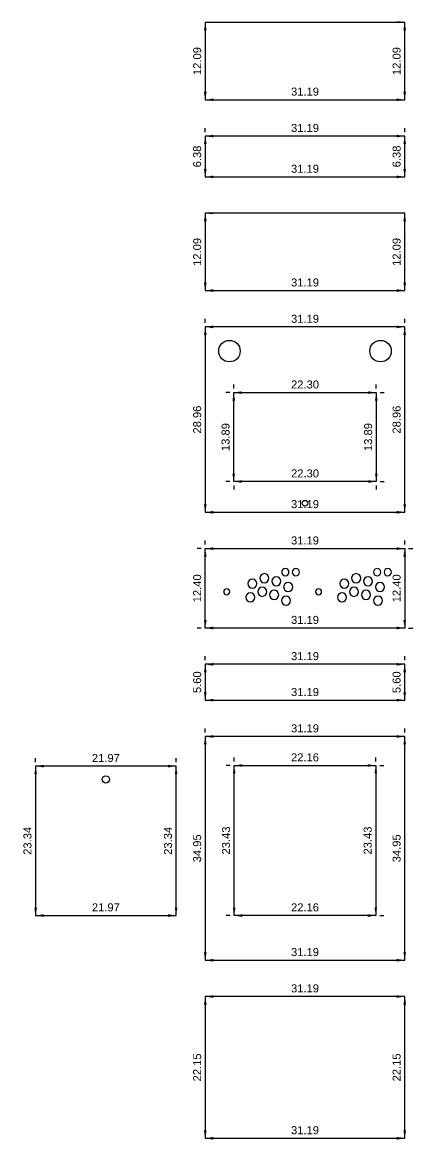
# Model space of a CAD drawing. Header units: inches. Extents: x -39 to 1364, y -34 to 172.
# Drawn here: x 1161.5 to 1222.5, y -2.2 to 172.3 of the extents above; entities that cross this region are included whole.
import ezdxf

# ---------------------------------------------------------------- set-up
doc = ezdxf.new("R2010")
doc.units = ezdxf.units.IN
doc.header["$MEASUREMENT"] = 0
doc.layers.get('0').update_dxf_attribs({"true_color": 0x000000})
doc.styles.add('Default', font='arial.ttf')
doc.dimstyles.new('Default', dxfattribs={"dimscale": 10, "dimtxt": 0.125, "dimasz": 0.125, "dimexe": 0.125, "dimexo": 0.0625, "dimgap": 0.0625, "dimtad": 1, "dimtoh": 1, "dimzin": 1, "dimdsep": 46, "dimtxsty": 'Default', "dimcen": 0.25, "dimadec": 0, "dimazin": 1, "dimtfac": 1, "dimtdec": 4, "dimtix": 1, "dimtofl": 0, "dimtmove": 1, "dimatfit": 3, "dimfxl": 1, "dimtolj": 1, "dimtzin": 1, "dimarcsym": 0})

# ---------------------------------------------------------------- blocks, each defined once
blk = doc.blocks.new('*D28')
at = {"color": 0, "lineweight": -2}
for p, q in [((1164.17, 56.14), (1164.8, 56.14)), ((1163.55, 54.89), (1163.55, 34.05)), ((1164.17, 32.8), (1164.8, 32.8))]:
    blk.add_line(p, q, dxfattribs=at)
at = {"color": 0}
for points in [[(1163.76, 54.89), (1163.34, 54.89), (1163.55, 56.14)], [(1163.34, 34.05), (1163.76, 34.05), (1163.55, 32.8)]]:
    blk.add_solid(points, dxfattribs=at)
at = {"layer": 'Defpoints', "color": 0}
for p in [(1163.55, 56.14), (1163.55, 32.8), (1163.55, 32.8)]:
    blk.add_point(p, dxfattribs=at)
at = {"color": 0, "insert": (1162.28, 44.47), "char_height": 1.25, "attachment_point": 5, "rotation": 90, "style": 'Default'}
blk.add_mtext('\\A1;23.34', dxfattribs=at)
blk = doc.blocks.new('*D29')
at = {"color": 0, "lineweight": -2}
for p, q in [((1163.55, 56.77), (1163.55, 57.39)), ((1184.27, 56.14), (1164.8, 56.14)), ((1185.52, 56.77), (1185.52, 57.39))]:
    blk.add_line(p, q, dxfattribs=at)
at = {"color": 0}
for points in [[(1164.8, 56.35), (1164.8, 55.93), (1163.55, 56.14)], [(1184.27, 55.93), (1184.27, 56.35), (1185.52, 56.14)]]:
    blk.add_solid(points, dxfattribs=at)
at = {"layer": 'Defpoints', "color": 0}
for p in [(1163.55, 56.14), (1163.55, 56.14), (1185.52, 56.14)]:
    blk.add_point(p, dxfattribs=at)
at = {"color": 0, "insert": (1174.53, 57.4), "char_height": 1.25, "attachment_point": 5, "style": 'Default'}
blk.add_mtext('\\A1;21.97', dxfattribs=at)
blk = doc.blocks.new('*D30')
at = {"color": 0, "lineweight": -2}
for p, q in [((1184.89, 56.14), (1184.27, 56.14)), ((1185.52, 34.05), (1185.52, 54.89)), ((1184.89, 32.8), (1184.27, 32.8))]:
    blk.add_line(p, q, dxfattribs=at)
at = {"color": 0}
for points in [[(1185.72, 54.89), (1185.31, 54.89), (1185.52, 56.14)], [(1185.31, 34.05), (1185.72, 34.05), (1185.52, 32.8)]]:
    blk.add_solid(points, dxfattribs=at)
at = {"layer": 'Defpoints', "color": 0}
for p in [(1185.52, 56.14), (1185.52, 56.14), (1185.52, 32.8)]:
    blk.add_point(p, dxfattribs=at)
at = {"color": 0, "insert": (1184.25, 44.47), "char_height": 1.25, "attachment_point": 5, "rotation": 90, "style": 'Default'}
blk.add_mtext('\\A1;23.34', dxfattribs=at)
blk = doc.blocks.new('*D31')
at = {"color": 0, "lineweight": -2}
for p, q in [((1163.55, 33.43), (1163.55, 34.05)), ((1185.52, 33.43), (1185.52, 34.05)), ((1164.8, 32.8), (1184.27, 32.8))]:
    blk.add_line(p, q, dxfattribs=at)
at = {"color": 0}
for points in [[(1164.8, 33.01), (1164.8, 32.59), (1163.55, 32.8)], [(1184.27, 32.59), (1184.27, 33.01), (1185.52, 32.8)]]:
    blk.add_solid(points, dxfattribs=at)
at = {"layer": 'Defpoints', "color": 0}
for p in [(1163.55, 32.8), (1185.52, 32.8), (1185.52, 32.8)]:
    blk.add_point(p, dxfattribs=at)
at = {"color": 0, "insert": (1174.53, 34.07), "char_height": 1.25, "attachment_point": 5, "style": 'Default'}
blk.add_mtext('\\A1;21.97', dxfattribs=at)
blk = doc.blocks.new('*D32')
at = {"color": 0, "lineweight": -2}
for p, q in [((1190.08, 171.06), (1190.08, 161.46)), ((1190.71, 172.31), (1191.33, 172.31)), ((1190.71, 160.21), (1191.33, 160.21))]:
    blk.add_line(p, q, dxfattribs=at)
at = {"color": 0}
for points in [[(1190.29, 171.06), (1189.87, 171.06), (1190.08, 172.31)], [(1189.87, 161.46), (1190.29, 161.46), (1190.08, 160.21)]]:
    blk.add_solid(points, dxfattribs=at)
at = {"layer": 'Defpoints', "color": 0}
for p in [(1190.08, 172.31), (1190.08, 160.21), (1190.08, 160.21)]:
    blk.add_point(p, dxfattribs=at)
at = {"color": 0, "insert": (1188.82, 166.26), "char_height": 1.25, "attachment_point": 5, "rotation": 90, "style": 'Default'}
blk.add_mtext('\\A1;12.09', dxfattribs=at)
blk = doc.blocks.new('*D34')
at = {"color": 0, "lineweight": -2}
for p, q in [((1220.64, 172.31), (1220.02, 172.31)), ((1221.27, 161.46), (1221.27, 171.06)), ((1220.64, 160.21), (1220.02, 160.21))]:
    blk.add_line(p, q, dxfattribs=at)
at = {"color": 0}
for points in [[(1221.48, 171.06), (1221.06, 171.06), (1221.27, 172.31)], [(1221.06, 161.46), (1221.48, 161.46), (1221.27, 160.21)]]:
    blk.add_solid(points, dxfattribs=at)
at = {"layer": 'Defpoints', "color": 0}
for p in [(1221.27, 172.31), (1221.27, 172.31), (1221.27, 160.21)]:
    blk.add_point(p, dxfattribs=at)
at = {"color": 0, "insert": (1220.01, 166.26), "char_height": 1.25, "attachment_point": 5, "rotation": 90, "style": 'Default'}
blk.add_mtext('\\A1;12.09', dxfattribs=at)
blk = doc.blocks.new('*D35')
at = {"color": 0, "lineweight": -2}
for p, q in [((1190.08, 160.84), (1190.08, 161.46)), ((1221.27, 160.84), (1221.27, 161.46)), ((1191.33, 160.21), (1220.02, 160.21))]:
    blk.add_line(p, q, dxfattribs=at)
at = {"color": 0}
for points in [[(1191.33, 160.42), (1191.33, 160.01), (1190.08, 160.21)], [(1220.02, 160.01), (1220.02, 160.42), (1221.27, 160.21)]]:
    blk.add_solid(points, dxfattribs=at)
at = {"layer": 'Defpoints', "color": 0}
for p in [(1190.08, 160.21), (1221.27, 160.21), (1221.27, 160.21)]:
    blk.add_point(p, dxfattribs=at)
at = {"color": 0, "insert": (1205.68, 161.48), "char_height": 1.25, "attachment_point": 5, "style": 'Default'}
blk.add_mtext('\\A1;31.19', dxfattribs=at)
blk = doc.blocks.new('*D37')
at = {"color": 0, "lineweight": -2}
for p, q in [((1220.64, 142.5), (1220.02, 142.5)), ((1221.27, 131.66), (1221.27, 141.25)), ((1220.64, 130.41), (1220.02, 130.41))]:
    blk.add_line(p, q, dxfattribs=at)
at = {"color": 0}
for points in [[(1221.48, 141.25), (1221.06, 141.25), (1221.27, 142.5)], [(1221.06, 131.66), (1221.48, 131.66), (1221.27, 130.41)]]:
    blk.add_solid(points, dxfattribs=at)
at = {"layer": 'Defpoints', "color": 0}
for p in [(1221.27, 142.5), (1221.27, 142.5), (1221.27, 130.41)]:
    blk.add_point(p, dxfattribs=at)
at = {"color": 0, "insert": (1220.01, 136.45), "char_height": 1.25, "attachment_point": 5, "rotation": 90, "style": 'Default'}
blk.add_mtext('\\A1;12.09', dxfattribs=at)
blk = doc.blocks.new('*D38')
at = {"color": 0, "lineweight": -2}
for p, q in [((1190.08, 131.03), (1190.08, 131.66)), ((1221.27, 131.03), (1221.27, 131.66)), ((1191.33, 130.41), (1220.02, 130.41))]:
    blk.add_line(p, q, dxfattribs=at)
at = {"color": 0}
for points in [[(1191.33, 130.62), (1191.33, 130.2), (1190.08, 130.41)], [(1220.02, 130.2), (1220.02, 130.62), (1221.27, 130.41)]]:
    blk.add_solid(points, dxfattribs=at)
at = {"layer": 'Defpoints', "color": 0}
for p in [(1190.08, 130.41), (1221.27, 130.41), (1221.27, 130.41)]:
    blk.add_point(p, dxfattribs=at)
at = {"color": 0, "insert": (1205.68, 131.67), "char_height": 1.25, "attachment_point": 5, "style": 'Default'}
blk.add_mtext('\\A1;31.19', dxfattribs=at)
blk = doc.blocks.new('*D39')
at = {"color": 0, "lineweight": -2}
for p, q in [((1190.71, 142.5), (1191.33, 142.5)), ((1190.08, 141.25), (1190.08, 131.66)), ((1190.71, 130.41), (1191.33, 130.41))]:
    blk.add_line(p, q, dxfattribs=at)
at = {"color": 0}
for points in [[(1190.29, 141.25), (1189.87, 141.25), (1190.08, 142.5)], [(1189.87, 131.66), (1190.29, 131.66), (1190.08, 130.41)]]:
    blk.add_solid(points, dxfattribs=at)
at = {"layer": 'Defpoints', "color": 0}
for p in [(1190.08, 142.5), (1190.08, 130.41), (1190.08, 130.41)]:
    blk.add_point(p, dxfattribs=at)
at = {"color": 0, "insert": (1188.82, 136.45), "char_height": 1.25, "attachment_point": 5, "rotation": 90, "style": 'Default'}
blk.add_mtext('\\A1;12.09', dxfattribs=at)
blk = doc.blocks.new('*D40')
at = {"color": 0, "lineweight": -2}
for p, q in [((1194.53, 115.1), (1194.53, 115.73)), ((1216.83, 115.1), (1216.83, 115.73)), ((1195.78, 114.48), (1215.58, 114.48))]:
    blk.add_line(p, q, dxfattribs=at)
at = {"color": 0}
for points in [[(1195.78, 114.68), (1195.78, 114.27), (1194.53, 114.48)], [(1215.58, 114.27), (1215.58, 114.68), (1216.83, 114.48)]]:
    blk.add_solid(points, dxfattribs=at)
at = {"layer": 'Defpoints', "color": 0}
for p in [(1194.53, 114.48), (1216.83, 114.48), (1216.83, 114.48)]:
    blk.add_point(p, dxfattribs=at)
at = {"color": 0, "insert": (1205.68, 115.74), "char_height": 1.25, "attachment_point": 5, "style": 'Default'}
blk.add_mtext('\\A1;22.30', dxfattribs=at)
blk = doc.blocks.new('*D41')
at = {"color": 0, "lineweight": -2}
for p, q in [((1193.9, 114.48), (1193.28, 114.48)), ((1194.53, 101.84), (1194.53, 113.23)), ((1193.9, 100.59), (1193.28, 100.59))]:
    blk.add_line(p, q, dxfattribs=at)
at = {"color": 0}
for points in [[(1194.73, 113.23), (1194.32, 113.23), (1194.53, 114.48)], [(1194.32, 101.84), (1194.73, 101.84), (1194.53, 100.59)]]:
    blk.add_solid(points, dxfattribs=at)
at = {"layer": 'Defpoints', "color": 0}
for p in [(1194.53, 114.48), (1194.53, 114.48), (1194.53, 100.59)]:
    blk.add_point(p, dxfattribs=at)
at = {"color": 0, "insert": (1193.26, 107.53), "char_height": 1.25, "attachment_point": 5, "rotation": 90, "style": 'Default'}
blk.add_mtext('\\A1;13.89', dxfattribs=at)
blk = doc.blocks.new('*D42')
at = {"color": 0, "lineweight": -2}
for p, q in [((1194.53, 99.96), (1194.53, 99.34)), ((1215.58, 100.59), (1195.78, 100.59)), ((1216.83, 99.96), (1216.83, 99.34))]:
    blk.add_line(p, q, dxfattribs=at)
at = {"color": 0}
for points in [[(1195.78, 100.8), (1195.78, 100.38), (1194.53, 100.59)], [(1215.58, 100.38), (1215.58, 100.8), (1216.83, 100.59)]]:
    blk.add_solid(points, dxfattribs=at)
at = {"layer": 'Defpoints', "color": 0}
for p in [(1194.53, 100.59), (1194.53, 100.59), (1216.83, 100.59)]:
    blk.add_point(p, dxfattribs=at)
at = {"color": 0, "insert": (1205.68, 101.85), "char_height": 1.25, "attachment_point": 5, "style": 'Default'}
blk.add_mtext('\\A1;22.30', dxfattribs=at)
blk = doc.blocks.new('*D43')
at = {"color": 0, "lineweight": -2}
for p, q in [((1217.45, 114.48), (1218.08, 114.48)), ((1216.83, 113.23), (1216.83, 101.84)), ((1217.45, 100.59), (1218.08, 100.59))]:
    blk.add_line(p, q, dxfattribs=at)
at = {"color": 0}
for points in [[(1217.03, 113.23), (1216.62, 113.23), (1216.83, 114.48)], [(1216.62, 101.84), (1217.03, 101.84), (1216.83, 100.59)]]:
    blk.add_solid(points, dxfattribs=at)
at = {"layer": 'Defpoints', "color": 0}
for p in [(1216.83, 114.48), (1216.83, 100.59), (1216.83, 100.59)]:
    blk.add_point(p, dxfattribs=at)
at = {"color": 0, "insert": (1215.56, 107.53), "char_height": 1.25, "attachment_point": 5, "rotation": 90, "style": 'Default'}
blk.add_mtext('\\A1;13.89', dxfattribs=at)
blk = doc.blocks.new('*D44')
at = {"color": 0, "lineweight": -2}
for p, q in [((1190.08, 125.36), (1190.08, 125.99)), ((1221.27, 125.36), (1221.27, 125.99)), ((1220.02, 124.74), (1191.33, 124.74))]:
    blk.add_line(p, q, dxfattribs=at)
at = {"color": 0}
for points in [[(1191.33, 124.95), (1191.33, 124.53), (1190.08, 124.74)], [(1220.02, 124.53), (1220.02, 124.95), (1221.27, 124.74)]]:
    blk.add_solid(points, dxfattribs=at)
at = {"layer": 'Defpoints', "color": 0}
for p in [(1190.08, 124.74), (1190.08, 124.74), (1221.27, 124.74)]:
    blk.add_point(p, dxfattribs=at)
at = {"color": 0, "insert": (1205.68, 126), "char_height": 1.25, "attachment_point": 5, "style": 'Default'}
blk.add_mtext('\\A1;31.19', dxfattribs=at)
blk = doc.blocks.new('*D45')
at = {"color": 0, "lineweight": -2}
for p, q in [((1220.64, 124.74), (1220.02, 124.74)), ((1221.27, 97.03), (1221.27, 123.49)), ((1220.64, 95.78), (1220.02, 95.78))]:
    blk.add_line(p, q, dxfattribs=at)
at = {"color": 0}
for points in [[(1221.48, 123.49), (1221.06, 123.49), (1221.27, 124.74)], [(1221.06, 97.03), (1221.48, 97.03), (1221.27, 95.78)]]:
    blk.add_solid(points, dxfattribs=at)
at = {"layer": 'Defpoints', "color": 0}
for p in [(1221.27, 124.74), (1221.27, 124.74), (1221.27, 95.78)]:
    blk.add_point(p, dxfattribs=at)
at = {"color": 0, "insert": (1220.01, 110.26), "char_height": 1.25, "attachment_point": 5, "rotation": 90, "style": 'Default'}
blk.add_mtext('\\A1;28.96', dxfattribs=at)
blk = doc.blocks.new('*D46')
at = {"color": 0, "lineweight": -2}
for p, q in [((1190.08, 96.41), (1190.08, 97.03)), ((1221.27, 96.41), (1221.27, 97.03)), ((1191.33, 95.78), (1220.02, 95.78))]:
    blk.add_line(p, q, dxfattribs=at)
at = {"color": 0}
for points in [[(1191.33, 95.99), (1191.33, 95.57), (1190.08, 95.78)], [(1220.02, 95.57), (1220.02, 95.99), (1221.27, 95.78)]]:
    blk.add_solid(points, dxfattribs=at)
at = {"layer": 'Defpoints', "color": 0}
for p in [(1190.08, 95.78), (1221.27, 95.78), (1221.27, 95.78)]:
    blk.add_point(p, dxfattribs=at)
at = {"color": 0, "insert": (1205.68, 97.05), "char_height": 1.25, "attachment_point": 5, "style": 'Default'}
blk.add_mtext('\\A1;31.19', dxfattribs=at)
blk = doc.blocks.new('*D47')
at = {"color": 0, "lineweight": -2}
for p, q in [((1190.71, 124.74), (1191.33, 124.74)), ((1190.08, 123.49), (1190.08, 97.03)), ((1190.71, 95.78), (1191.33, 95.78))]:
    blk.add_line(p, q, dxfattribs=at)
at = {"color": 0}
for points in [[(1190.29, 123.49), (1189.87, 123.49), (1190.08, 124.74)], [(1189.87, 97.03), (1190.29, 97.03), (1190.08, 95.78)]]:
    blk.add_solid(points, dxfattribs=at)
at = {"layer": 'Defpoints', "color": 0}
for p in [(1190.08, 124.74), (1190.08, 95.78), (1190.08, 95.78)]:
    blk.add_point(p, dxfattribs=at)
at = {"color": 0, "insert": (1188.82, 110.26), "char_height": 1.25, "attachment_point": 5, "rotation": 90, "style": 'Default'}
blk.add_mtext('\\A1;28.96', dxfattribs=at)
blk = doc.blocks.new('*D48')
at = {"color": 0, "lineweight": -2}
for p, q in [((1190.08, 90.74), (1190.08, 91.36)), ((1221.27, 90.74), (1221.27, 91.36)), ((1191.33, 90.11), (1220.02, 90.11))]:
    blk.add_line(p, q, dxfattribs=at)
at = {"color": 0}
for points in [[(1191.33, 90.32), (1191.33, 89.9), (1190.08, 90.11)], [(1220.02, 89.9), (1220.02, 90.32), (1221.27, 90.11)]]:
    blk.add_solid(points, dxfattribs=at)
at = {"layer": 'Defpoints', "color": 0}
for p in [(1190.08, 90.11), (1221.27, 90.11), (1221.27, 90.11)]:
    blk.add_point(p, dxfattribs=at)
at = {"color": 0, "insert": (1205.68, 91.38), "char_height": 1.25, "attachment_point": 5, "style": 'Default'}
blk.add_mtext('\\A1;31.19', dxfattribs=at)
blk = doc.blocks.new('*D49')
at = {"color": 0, "lineweight": -2}
for p, q in [((1189.46, 90.11), (1188.83, 90.11)), ((1190.08, 78.96), (1190.08, 88.86)), ((1189.46, 77.71), (1188.83, 77.71))]:
    blk.add_line(p, q, dxfattribs=at)
at = {"color": 0}
for points in [[(1190.29, 88.86), (1189.87, 88.86), (1190.08, 90.11)], [(1189.87, 78.96), (1190.29, 78.96), (1190.08, 77.71)]]:
    blk.add_solid(points, dxfattribs=at)
at = {"layer": 'Defpoints', "color": 0}
for p in [(1190.08, 90.11), (1190.08, 90.11), (1190.08, 77.71)]:
    blk.add_point(p, dxfattribs=at)
at = {"color": 0, "insert": (1188.82, 83.91), "char_height": 1.25, "attachment_point": 5, "rotation": 90, "style": 'Default'}
blk.add_mtext('\\A1;12.40', dxfattribs=at)
blk = doc.blocks.new('*D50')
at = {"color": 0, "lineweight": -2}
for p, q in [((1190.08, 78.34), (1190.08, 78.96)), ((1221.27, 78.34), (1221.27, 78.96)), ((1220.02, 77.71), (1191.33, 77.71))]:
    blk.add_line(p, q, dxfattribs=at)
at = {"color": 0}
for points in [[(1191.33, 77.92), (1191.33, 77.5), (1190.08, 77.71)], [(1220.02, 77.5), (1220.02, 77.92), (1221.27, 77.71)]]:
    blk.add_solid(points, dxfattribs=at)
at = {"layer": 'Defpoints', "color": 0}
for p in [(1190.08, 77.71), (1190.08, 77.71), (1221.27, 77.71)]:
    blk.add_point(p, dxfattribs=at)
at = {"color": 0, "insert": (1205.68, 78.97), "char_height": 1.25, "attachment_point": 5, "style": 'Default'}
blk.add_mtext('\\A1;31.19', dxfattribs=at)
blk = doc.blocks.new('*D51')
at = {"color": 0, "lineweight": -2}
for p, q in [((1221.89, 90.11), (1222.52, 90.11)), ((1221.27, 88.86), (1221.27, 78.96)), ((1221.89, 77.71), (1222.52, 77.71))]:
    blk.add_line(p, q, dxfattribs=at)
at = {"color": 0}
for points in [[(1221.48, 88.86), (1221.06, 88.86), (1221.27, 90.11)], [(1221.06, 78.96), (1221.48, 78.96), (1221.27, 77.71)]]:
    blk.add_solid(points, dxfattribs=at)
at = {"layer": 'Defpoints', "color": 0}
for p in [(1221.27, 90.11), (1221.27, 77.71), (1221.27, 77.71)]:
    blk.add_point(p, dxfattribs=at)
at = {"color": 0, "insert": (1220.01, 83.91), "char_height": 1.25, "attachment_point": 5, "rotation": 90, "style": 'Default'}
blk.add_mtext('\\A1;12.40', dxfattribs=at)
blk = doc.blocks.new('*D52')
at = {"color": 0, "lineweight": -2}
for p, q in [((1190.08, 72.67), (1190.08, 73.29)), ((1220.02, 72.04), (1191.33, 72.04)), ((1221.27, 72.67), (1221.27, 73.29))]:
    blk.add_line(p, q, dxfattribs=at)
at = {"color": 0}
for points in [[(1191.33, 72.25), (1191.33, 71.83), (1190.08, 72.04)], [(1220.02, 71.83), (1220.02, 72.25), (1221.27, 72.04)]]:
    blk.add_solid(points, dxfattribs=at)
at = {"layer": 'Defpoints', "color": 0}
for p in [(1190.08, 72.04), (1190.08, 72.04), (1221.27, 72.04)]:
    blk.add_point(p, dxfattribs=at)
at = {"color": 0, "insert": (1205.68, 73.31), "char_height": 1.25, "attachment_point": 5, "style": 'Default'}
blk.add_mtext('\\A1;31.19', dxfattribs=at)
blk = doc.blocks.new('*D53')
at = {"color": 0, "lineweight": -2}
for p, q in [((1220.64, 72.04), (1220.02, 72.04)), ((1221.27, 67.69), (1221.27, 70.79)), ((1220.64, 66.44), (1220.02, 66.44))]:
    blk.add_line(p, q, dxfattribs=at)
at = {"color": 0}
for points in [[(1221.48, 70.79), (1221.06, 70.79), (1221.27, 72.04)], [(1221.06, 67.69), (1221.48, 67.69), (1221.27, 66.44)]]:
    blk.add_solid(points, dxfattribs=at)
at = {"layer": 'Defpoints', "color": 0}
for p in [(1221.27, 72.04), (1221.27, 72.04), (1221.27, 66.44)]:
    blk.add_point(p, dxfattribs=at)
at = {"color": 0, "insert": (1220.01, 69.24), "char_height": 1.25, "attachment_point": 5, "rotation": 90, "style": 'Default'}
blk.add_mtext('\\A1;5.60', dxfattribs=at)
blk = doc.blocks.new('*D54')
at = {"color": 0, "lineweight": -2}
for p, q in [((1190.08, 67.06), (1190.08, 67.69)), ((1191.33, 66.44), (1220.02, 66.44)), ((1221.27, 67.06), (1221.27, 67.69))]:
    blk.add_line(p, q, dxfattribs=at)
at = {"color": 0}
for points in [[(1191.33, 66.65), (1191.33, 66.23), (1190.08, 66.44)], [(1220.02, 66.23), (1220.02, 66.65), (1221.27, 66.44)]]:
    blk.add_solid(points, dxfattribs=at)
at = {"layer": 'Defpoints', "color": 0}
for p in [(1190.08, 66.44), (1221.27, 66.44), (1221.27, 66.44)]:
    blk.add_point(p, dxfattribs=at)
at = {"color": 0, "insert": (1205.68, 67.7), "char_height": 1.25, "attachment_point": 5, "style": 'Default'}
blk.add_mtext('\\A1;31.19', dxfattribs=at)
blk = doc.blocks.new('*D55')
at = {"color": 0, "lineweight": -2}
for p, q in [((1190.71, 72.04), (1191.33, 72.04)), ((1190.08, 70.79), (1190.08, 67.69)), ((1190.71, 66.44), (1191.33, 66.44))]:
    blk.add_line(p, q, dxfattribs=at)
at = {"color": 0}
for points in [[(1190.29, 70.79), (1189.87, 70.79), (1190.08, 72.04)], [(1189.87, 67.69), (1190.29, 67.69), (1190.08, 66.44)]]:
    blk.add_solid(points, dxfattribs=at)
at = {"layer": 'Defpoints', "color": 0}
for p in [(1190.08, 72.04), (1190.08, 66.44), (1190.08, 66.44)]:
    blk.add_point(p, dxfattribs=at)
at = {"color": 0, "insert": (1188.82, 69.24), "char_height": 1.25, "attachment_point": 5, "rotation": 90, "style": 'Default'}
blk.add_mtext('\\A1;5.60', dxfattribs=at)
blk = doc.blocks.new('*D56')
at = {"color": 0, "lineweight": -2}
for p, q in [((1190.08, 61.4), (1190.08, 62.02)), ((1221.27, 61.4), (1221.27, 62.02)), ((1220.02, 60.77), (1191.33, 60.77))]:
    blk.add_line(p, q, dxfattribs=at)
at = {"color": 0}
for points in [[(1191.33, 60.98), (1191.33, 60.56), (1190.08, 60.77)], [(1220.02, 60.56), (1220.02, 60.98), (1221.27, 60.77)]]:
    blk.add_solid(points, dxfattribs=at)
at = {"layer": 'Defpoints', "color": 0}
for p in [(1190.08, 60.77), (1190.08, 60.77), (1221.27, 60.77)]:
    blk.add_point(p, dxfattribs=at)
at = {"color": 0, "insert": (1205.68, 62.03), "char_height": 1.25, "attachment_point": 5, "style": 'Default'}
blk.add_mtext('\\A1;31.19', dxfattribs=at)
blk = doc.blocks.new('*D57')
at = {"color": 0, "lineweight": -2}
for p, q in [((1220.64, 60.77), (1220.02, 60.77)), ((1221.27, 27.07), (1221.27, 59.52)), ((1220.64, 25.82), (1220.02, 25.82))]:
    blk.add_line(p, q, dxfattribs=at)
at = {"color": 0}
for points in [[(1221.48, 59.52), (1221.06, 59.52), (1221.27, 60.77)], [(1221.06, 27.07), (1221.48, 27.07), (1221.27, 25.82)]]:
    blk.add_solid(points, dxfattribs=at)
at = {"layer": 'Defpoints', "color": 0}
for p in [(1221.27, 60.77), (1221.27, 60.77), (1221.27, 25.82)]:
    blk.add_point(p, dxfattribs=at)
at = {"color": 0, "insert": (1220.01, 43.3), "char_height": 1.25, "attachment_point": 5, "rotation": 90, "style": 'Default'}
blk.add_mtext('\\A1;34.95', dxfattribs=at)
blk = doc.blocks.new('*D58')
at = {"color": 0, "lineweight": -2}
for p, q in [((1190.08, 26.45), (1190.08, 27.07)), ((1221.27, 26.45), (1221.27, 27.07)), ((1191.33, 25.82), (1220.02, 25.82))]:
    blk.add_line(p, q, dxfattribs=at)
at = {"color": 0}
for points in [[(1191.33, 26.03), (1191.33, 25.61), (1190.08, 25.82)], [(1220.02, 25.61), (1220.02, 26.03), (1221.27, 25.82)]]:
    blk.add_solid(points, dxfattribs=at)
at = {"layer": 'Defpoints', "color": 0}
for p in [(1190.08, 25.82), (1221.27, 25.82), (1221.27, 25.82)]:
    blk.add_point(p, dxfattribs=at)
at = {"color": 0, "insert": (1205.68, 27.09), "char_height": 1.25, "attachment_point": 5, "style": 'Default'}
blk.add_mtext('\\A1;31.19', dxfattribs=at)
blk = doc.blocks.new('*D59')
at = {"color": 0, "lineweight": -2}
for p, q in [((1190.08, 59.52), (1190.08, 27.07)), ((1190.71, 60.77), (1191.33, 60.77)), ((1190.71, 25.82), (1191.33, 25.82))]:
    blk.add_line(p, q, dxfattribs=at)
at = {"color": 0}
for points in [[(1190.29, 59.52), (1189.87, 59.52), (1190.08, 60.77)], [(1189.87, 27.07), (1190.29, 27.07), (1190.08, 25.82)]]:
    blk.add_solid(points, dxfattribs=at)
at = {"layer": 'Defpoints', "color": 0}
for p in [(1190.08, 60.77), (1190.08, 25.82), (1190.08, 25.82)]:
    blk.add_point(p, dxfattribs=at)
at = {"color": 0, "insert": (1188.82, 43.3), "char_height": 1.25, "attachment_point": 5, "rotation": 90, "style": 'Default'}
blk.add_mtext('\\A1;34.95', dxfattribs=at)
blk = doc.blocks.new('*D60')
at = {"color": 0, "lineweight": -2}
for p, q in [((1193.97, 56.24), (1193.35, 56.24)), ((1194.6, 34.05), (1194.6, 54.99)), ((1193.97, 32.8), (1193.35, 32.8))]:
    blk.add_line(p, q, dxfattribs=at)
at = {"color": 0}
for points in [[(1194.81, 54.99), (1194.39, 54.99), (1194.6, 56.24)], [(1194.39, 34.05), (1194.81, 34.05), (1194.6, 32.8)]]:
    blk.add_solid(points, dxfattribs=at)
at = {"layer": 'Defpoints', "color": 0}
for p in [(1194.6, 56.24), (1194.6, 56.24), (1194.6, 32.8)]:
    blk.add_point(p, dxfattribs=at)
at = {"color": 0, "insert": (1193.33, 44.52), "char_height": 1.25, "attachment_point": 5, "rotation": 90, "style": 'Default'}
blk.add_mtext('\\A1;23.43', dxfattribs=at)
blk = doc.blocks.new('*D61')
at = {"color": 0, "lineweight": -2}
for p, q in [((1194.6, 33.43), (1194.6, 34.05)), ((1216.75, 33.43), (1216.75, 34.05)), ((1215.5, 32.8), (1195.85, 32.8))]:
    blk.add_line(p, q, dxfattribs=at)
at = {"color": 0}
for points in [[(1195.85, 33.01), (1195.85, 32.59), (1194.6, 32.8)], [(1215.5, 32.59), (1215.5, 33.01), (1216.75, 32.8)]]:
    blk.add_solid(points, dxfattribs=at)
at = {"layer": 'Defpoints', "color": 0}
for p in [(1194.6, 32.8), (1194.6, 32.8), (1216.75, 32.8)]:
    blk.add_point(p, dxfattribs=at)
at = {"color": 0, "insert": (1205.68, 34.07), "char_height": 1.25, "attachment_point": 5, "style": 'Default'}
blk.add_mtext('\\A1;22.16', dxfattribs=at)
blk = doc.blocks.new('*D62')
at = {"color": 0, "lineweight": -2}
for p, q in [((1217.38, 56.24), (1218, 56.24)), ((1216.75, 54.99), (1216.75, 34.05)), ((1217.38, 32.8), (1218, 32.8))]:
    blk.add_line(p, q, dxfattribs=at)
at = {"color": 0}
for points in [[(1216.96, 54.99), (1216.55, 54.99), (1216.75, 56.24)], [(1216.55, 34.05), (1216.96, 34.05), (1216.75, 32.8)]]:
    blk.add_solid(points, dxfattribs=at)
at = {"layer": 'Defpoints', "color": 0}
for p in [(1216.75, 56.24), (1216.75, 32.8), (1216.75, 32.8)]:
    blk.add_point(p, dxfattribs=at)
at = {"color": 0, "insert": (1215.49, 44.52), "char_height": 1.25, "attachment_point": 5, "rotation": 90, "style": 'Default'}
blk.add_mtext('\\A1;23.43', dxfattribs=at)
blk = doc.blocks.new('*D63')
at = {"color": 0, "lineweight": -2}
for p, q in [((1194.6, 56.86), (1194.6, 57.49)), ((1195.85, 56.24), (1215.5, 56.24)), ((1216.75, 56.86), (1216.75, 57.49))]:
    blk.add_line(p, q, dxfattribs=at)
at = {"color": 0}
for points in [[(1195.85, 56.44), (1195.85, 56.03), (1194.6, 56.24)], [(1215.5, 56.03), (1215.5, 56.44), (1216.75, 56.24)]]:
    blk.add_solid(points, dxfattribs=at)
at = {"layer": 'Defpoints', "color": 0}
for p in [(1194.6, 56.24), (1216.75, 56.24), (1216.75, 56.24)]:
    blk.add_point(p, dxfattribs=at)
at = {"color": 0, "insert": (1205.68, 57.5), "char_height": 1.25, "attachment_point": 5, "style": 'Default'}
blk.add_mtext('\\A1;22.16', dxfattribs=at)
blk = doc.blocks.new('*D64')
at = {"color": 0, "lineweight": -2}
for p, q in [((1190.71, 20.15), (1191.33, 20.15)), ((1190.08, 18.9), (1190.08, -0.74)), ((1190.71, -1.99), (1191.33, -1.99))]:
    blk.add_line(p, q, dxfattribs=at)
at = {"color": 0}
for points in [[(1190.29, 18.9), (1189.87, 18.9), (1190.08, 20.15)], [(1189.87, -0.74), (1190.29, -0.74), (1190.08, -1.99)]]:
    blk.add_solid(points, dxfattribs=at)
at = {"layer": 'Defpoints', "color": 0}
for p in [(1190.08, 20.15), (1190.08, -1.99), (1190.08, -1.99)]:
    blk.add_point(p, dxfattribs=at)
at = {"color": 0, "insert": (1188.82, 9.08), "char_height": 1.25, "attachment_point": 5, "rotation": 90, "style": 'Default'}
blk.add_mtext('\\A1;22.15', dxfattribs=at)
blk = doc.blocks.new('*D65')
at = {"color": 0, "lineweight": -2}
for p, q in [((1190.08, 19.53), (1190.08, 18.9)), ((1220.02, 20.15), (1191.33, 20.15)), ((1221.27, 19.53), (1221.27, 18.9))]:
    blk.add_line(p, q, dxfattribs=at)
at = {"color": 0}
for points in [[(1191.33, 20.36), (1191.33, 19.94), (1190.08, 20.15)], [(1220.02, 19.94), (1220.02, 20.36), (1221.27, 20.15)]]:
    blk.add_solid(points, dxfattribs=at)
at = {"layer": 'Defpoints', "color": 0}
for p in [(1190.08, 20.15), (1190.08, 20.15), (1221.27, 20.15)]:
    blk.add_point(p, dxfattribs=at)
at = {"color": 0, "insert": (1205.68, 21.42), "char_height": 1.25, "attachment_point": 5, "style": 'Default'}
blk.add_mtext('\\A1;31.19', dxfattribs=at)
blk = doc.blocks.new('*D66')
at = {"color": 0, "lineweight": -2}
for p, q in [((1220.64, 20.15), (1220.02, 20.15)), ((1221.27, -0.74), (1221.27, 18.9)), ((1220.64, -1.99), (1220.02, -1.99))]:
    blk.add_line(p, q, dxfattribs=at)
at = {"color": 0}
for points in [[(1221.48, 18.9), (1221.06, 18.9), (1221.27, 20.15)], [(1221.06, -0.74), (1221.48, -0.74), (1221.27, -1.99)]]:
    blk.add_solid(points, dxfattribs=at)
at = {"layer": 'Defpoints', "color": 0}
for p in [(1221.27, 20.15), (1221.27, 20.15), (1221.27, -1.99)]:
    blk.add_point(p, dxfattribs=at)
at = {"color": 0, "insert": (1220.01, 9.08), "char_height": 1.25, "attachment_point": 5, "rotation": 90, "style": 'Default'}
blk.add_mtext('\\A1;22.15', dxfattribs=at)
blk = doc.blocks.new('*D67')
at = {"color": 0, "lineweight": -2}
for p, q in [((1190.08, -1.37), (1190.08, -0.74)), ((1221.27, -1.37), (1221.27, -0.74)), ((1191.33, -1.99), (1220.02, -1.99))]:
    blk.add_line(p, q, dxfattribs=at)
at = {"color": 0}
for points in [[(1191.33, -1.78), (1191.33, -2.2), (1190.08, -1.99)], [(1220.02, -2.2), (1220.02, -1.78), (1221.27, -1.99)]]:
    blk.add_solid(points, dxfattribs=at)
at = {"layer": 'Defpoints', "color": 0}
for p in [(1190.08, -1.99), (1221.27, -1.99), (1221.27, -1.99)]:
    blk.add_point(p, dxfattribs=at)
at = {"color": 0, "insert": (1205.68, -0.73), "char_height": 1.25, "attachment_point": 5, "style": 'Default'}
blk.add_mtext('\\A1;31.19', dxfattribs=at)
blk = doc.blocks.new('*D68')
at = {"color": 0, "lineweight": -2}
for p, q in [((1220.64, 154.54), (1220.02, 154.54)), ((1221.27, 149.42), (1221.27, 153.29)), ((1220.64, 148.17), (1220.02, 148.17))]:
    blk.add_line(p, q, dxfattribs=at)
at = {"color": 0}
for points in [[(1221.48, 153.29), (1221.06, 153.29), (1221.27, 154.54)], [(1221.06, 149.42), (1221.48, 149.42), (1221.27, 148.17)]]:
    blk.add_solid(points, dxfattribs=at)
at = {"layer": 'Defpoints', "color": 0}
for p in [(1221.27, 154.54), (1221.27, 154.54), (1221.27, 148.17)]:
    blk.add_point(p, dxfattribs=at)
at = {"color": 0, "insert": (1220.01, 151.36), "char_height": 1.25, "attachment_point": 5, "rotation": 90, "style": 'Default'}
blk.add_mtext('\\A1;6.38', dxfattribs=at)
blk = doc.blocks.new('*D69')
at = {"color": 0, "lineweight": -2}
for p, q in [((1190.08, 148.79), (1190.08, 149.42)), ((1221.27, 148.79), (1221.27, 149.42)), ((1191.33, 148.17), (1220.02, 148.17))]:
    blk.add_line(p, q, dxfattribs=at)
at = {"color": 0}
for points in [[(1191.33, 148.38), (1191.33, 147.96), (1190.08, 148.17)], [(1220.02, 147.96), (1220.02, 148.38), (1221.27, 148.17)]]:
    blk.add_solid(points, dxfattribs=at)
at = {"layer": 'Defpoints', "color": 0}
for p in [(1190.08, 148.17), (1221.27, 148.17), (1221.27, 148.17)]:
    blk.add_point(p, dxfattribs=at)
at = {"color": 0, "insert": (1205.68, 149.43), "char_height": 1.25, "attachment_point": 5, "style": 'Default'}
blk.add_mtext('\\A1;31.19', dxfattribs=at)
blk = doc.blocks.new('*D70')
at = {"color": 0, "lineweight": -2}
for p, q in [((1190.71, 154.54), (1191.33, 154.54)), ((1190.08, 153.29), (1190.08, 149.42)), ((1190.71, 148.17), (1191.33, 148.17))]:
    blk.add_line(p, q, dxfattribs=at)
at = {"color": 0}
for points in [[(1190.29, 153.29), (1189.87, 153.29), (1190.08, 154.54)], [(1189.87, 149.42), (1190.29, 149.42), (1190.08, 148.17)]]:
    blk.add_solid(points, dxfattribs=at)
at = {"layer": 'Defpoints', "color": 0}
for p in [(1190.08, 154.54), (1190.08, 148.17), (1190.08, 148.17)]:
    blk.add_point(p, dxfattribs=at)
at = {"color": 0, "insert": (1188.82, 151.36), "char_height": 1.25, "attachment_point": 5, "rotation": 90, "style": 'Default'}
blk.add_mtext('\\A1;6.38', dxfattribs=at)
blk = doc.blocks.new('*D71')
at = {"color": 0, "lineweight": -2}
for p, q in [((1190.08, 155.17), (1190.08, 155.79)), ((1221.27, 155.17), (1221.27, 155.79)), ((1220.02, 154.54), (1191.33, 154.54))]:
    blk.add_line(p, q, dxfattribs=at)
at = {"color": 0}
for points in [[(1191.33, 154.75), (1191.33, 154.34), (1190.08, 154.54)], [(1220.02, 154.34), (1220.02, 154.75), (1221.27, 154.54)]]:
    blk.add_solid(points, dxfattribs=at)
at = {"layer": 'Defpoints', "color": 0}
for p in [(1190.08, 154.54), (1190.08, 154.54), (1221.27, 154.54)]:
    blk.add_point(p, dxfattribs=at)
at = {"color": 0, "insert": (1205.68, 155.81), "char_height": 1.25, "attachment_point": 5, "style": 'Default'}
blk.add_mtext('\\A1;31.19', dxfattribs=at)

msp = doc.modelspace()

# ---------------------------------------------------------------- linework, layer by layer
for points in [[(1190.083, 160.214), (1221.269, 160.214), (1221.269, 172.307), (1190.083, 172.307)], [(1221.269, 154.545), (1190.083, 154.545), (1190.083, 148.169), (1221.269, 148.169)], [(1190.083, 142.5), (1190.083, 130.407), (1221.269, 130.407), (1221.269, 142.5)], [(1190.083, 124.738), (1190.083, 95.782), (1221.269, 95.782), (1221.269, 124.738)], [(1216.826, 114.476), (1216.826, 100.587), (1194.526, 100.587), (1194.526, 114.476)], [(1221.269, 90.113), (1221.269, 77.711), (1190.083, 77.711), (1190.083, 90.113)], [(1190.083, 72.042), (1190.083, 66.44), (1221.269, 66.44), (1221.269, 72.042)], [(1190.083, 60.771), (1190.083, 25.822), (1221.269, 25.822), (1221.269, 60.771)], [(1163.548, 32.802), (1185.516, 32.802), (1185.516, 56.141), (1163.548, 56.141)], [(1194.597, 56.235), (1216.755, 56.235), (1216.755, 32.802), (1194.597, 32.802)], [(1190.083, -1.993), (1221.269, -1.993), (1221.269, 20.153), (1190.083, 20.153)]]:
    msp.add_lwpolyline(points, close=True)
msp.add_circle((1174.532, 54.062, -26.33), 0.567)
at = {"extrusion": (0, 0, -1)}
for centre, radius, start, end in [((-1193.863, 120.958, 26.33), 1.677, 360, 180), ((-1217.489, 120.958, 26.33), 1.677, 0, 180), ((-1193.863, 120.958, 26.33), 1.677, 180, 0), ((-1217.489, 120.958, 26.33), 1.677, 180, 0), ((-1205.676, 97.199, 26.33), 0.449, 0, 180), ((-1205.676, 97.199, 26.33), 0.449, 180, 0)]:
    msp.add_arc(centre, radius, start, end, dxfattribs=at)
for centre, radius, start, end in [((1199.316, 85.492, -26.33), 0.709, 0, 180), ((1201.182, 85.019, -26.33), 0.709, 0, 180), ((1202.6, 86.437, -26.33), 0.567, 360, 180), ((1202.6, 86.437, -26.33), 0.567, 180, 360), ((1204.253, 86.437, -26.33), 0.567, 0, 180), ((1204.253, 86.437, -26.33), 0.567, 180, 0), ((1213.678, 85.492, -26.33), 0.709, 0, 180), ((1215.545, 85.019, -26.33), 0.709, 0, 180), ((1216.962, 86.437, -26.33), 0.567, 0, 180), ((1216.962, 86.437, -26.33), 0.567, 180, 0), ((1218.615, 86.437, -26.33), 0.567, 0, 180), ((1218.615, 86.437, -26.33), 0.567, 180, 0), ((1193.437, 83.366, -26.33), 0.472, 0, 180), ((1197.45, 84.641, -26.33), 0.709, 0, 180), ((1197.45, 84.641, -26.33), 0.709, 180, 0), ((1198.985, 83.366, -26.33), 0.709, 0, 180), ((1199.316, 85.492, -26.33), 0.709, 180, 0), ((1201.182, 85.019, -26.33), 0.709, 180, 0), ((1203.048, 84.122, -26.33), 0.709, 0, 180), ((1203.048, 84.122, -26.33), 0.709, 180, 0), ((1207.799, 83.366, -26.33), 0.472, 0, 180), ((1211.812, 84.641, -26.33), 0.709, 0, 180), ((1211.812, 84.641, -26.33), 0.709, 180, 0), ((1213.348, 83.366, -26.33), 0.709, 0, 180), ((1213.678, 85.492, -26.33), 0.709, 180, 0), ((1215.545, 85.019, -26.33), 0.709, 180, 0), ((1217.411, 84.122, -26.33), 0.709, 0, 180), ((1217.411, 84.122, -26.33), 0.709, 180, 0), ((1193.437, 83.366, -26.33), 0.472, 180, 0), ((1197.119, 82.515, -26.33), 0.709, 360, 180), ((1197.119, 82.515, -26.33), 0.709, 180, 360), ((1198.985, 83.366, -26.33), 0.709, 180, 0), ((1200.852, 82.893, -26.33), 0.709, 0, 180), ((1200.852, 82.893, -26.33), 0.709, 180, 0), ((1202.718, 81.996, -26.33), 0.709, 0, 180), ((1207.799, 83.366, -26.33), 0.472, 180, 0), ((1211.482, 82.515, -26.33), 0.709, 0, 180), ((1211.482, 82.515, -26.33), 0.709, 180, 0), ((1213.348, 83.366, -26.33), 0.709, 180, 0), ((1215.214, 82.893, -26.33), 0.709, 0, 180), ((1215.214, 82.893, -26.33), 0.709, 180, 0), ((1217.08, 81.996, -26.33), 0.709, 0, 180), ((1202.718, 81.996, -26.33), 0.709, 180, 0), ((1217.08, 81.996, -26.33), 0.709, 180, 0)]:
    msp.add_arc(centre, radius, start, end)

# ---------------------------------------------------------------- dimensions: what is measured, and where the dimension line sits
for base, p1, p2, angle, text, picture, middle in [((1190.083, 160.214), (1190.083, 172.307), (1190.083, 160.214), 270, '12.09', '*D32', (1188.82, 166.261)), ((1221.269, 172.307), (1221.269, 160.214), (1221.269, 172.307), 90, '12.09', '*D34', (1220.006, 166.261)), ((1190.083, 148.169), (1190.083, 154.545), (1190.083, 148.169), 270, '6.38', '*D70', (1188.819, 151.357)), ((1221.269, 154.545), (1221.269, 148.169), (1221.269, 154.545), 90, '6.38', '*D68', (1220.005, 151.357)), ((1190.083, 130.407), (1190.083, 142.5), (1190.083, 130.407), 270, '12.09', '*D39', (1188.82, 136.453)), ((1221.269, 142.5), (1221.269, 130.407), (1221.269, 142.5), 90, '12.09', '*D37', (1220.006, 136.453)), ((1190.083, 95.782), (1190.083, 124.738), (1190.083, 95.782), 270, '28.96', '*D47', (1188.82, 110.26)), ((1221.269, 124.738), (1221.269, 95.782), (1221.269, 124.738), 90, '28.96', '*D45', (1220.006, 110.26)), ((1194.526, 114.476), (1194.526, 100.587), (1194.526, 114.476), 90, '13.89', '*D41', (1193.263, 107.532)), ((1216.826, 100.587), (1216.826, 114.476), (1216.826, 100.587), 270, '13.89', '*D43', (1215.562, 107.532)), ((1194.526, 100.587), (1216.826, 100.587), (1194.526, 100.587), 180, '22.30', '*D42', (1205.676, 101.85)), ((1190.083, 90.113), (1190.083, 77.711), (1190.083, 90.113), 90, '12.40', '*D49', (1188.82, 83.912)), ((1221.269, 77.711), (1221.269, 90.113), (1221.269, 77.711), 270, '12.40', '*D51', (1220.006, 83.912)), ((1190.083, 66.44), (1190.083, 72.042), (1190.083, 66.44), 270, '5.60', '*D55', (1188.82, 69.241)), ((1221.269, 72.042), (1221.269, 66.44), (1221.269, 72.042), 90, '5.60', '*D53', (1220.006, 69.241)), ((1190.083, 25.822), (1190.083, 60.771), (1190.083, 25.822), 270, '34.95', '*D59', (1188.819, 43.296)), ((1221.269, 60.771), (1221.269, 25.822), (1221.269, 60.771), 90, '34.95', '*D57', (1220.005, 43.296)), ((1163.548, 32.802), (1163.548, 56.141), (1163.548, 32.802), 270, '23.34', '*D28', (1162.284, 44.471)), ((1185.516, 56.141), (1185.516, 32.802), (1185.516, 56.141), 90, '23.34', '*D30', (1184.253, 44.471)), ((1194.597, 56.235), (1194.597, 32.802), (1194.597, 56.235), 90, '23.43', '*D60', (1193.334, 44.519)), ((1216.755, 32.802), (1216.755, 56.235), (1216.755, 32.802), 270, '23.43', '*D62', (1215.491, 44.519)), ((1190.083, 20.153), (1221.269, 20.153), (1190.083, 20.153), 180, '31.19', '*D65', (1205.676, 21.416)), ((1190.083, -1.993), (1190.083, 20.153), (1190.083, -1.993), 270, '22.15', '*D64', (1188.82, 9.08)), ((1221.269, 20.153), (1221.269, -1.993), (1221.269, 20.153), 90, '22.15', '*D66', (1220.006, 9.08))]:
    dim = msp.add_linear_dim(base=base, p1=p1, p2=p2, angle=angle, text=text, dimstyle='Default', override={"dimscale": 10, "dimtih": 0, "dimtoh": 0, "dimlfac": 1, "dimsah": 0})
    dim.commit()
    dim.dimension.update_dxf_attribs({"geometry": picture, "text_midpoint": middle})
for base, p1, p2, text, picture, middle in [((1221.269, 160.214), (1190.083, 160.214), (1221.269, 160.214), '31.19', '*D35', (1205.676, 161.478)), ((1190.083, 154.545), (1221.269, 154.545), (1190.083, 154.545), '31.19', '*D71', (1205.676, 155.809)), ((1221.269, 148.169), (1190.083, 148.169), (1221.269, 148.169), '31.19', '*D69', (1205.676, 149.433)), ((1221.269, 130.407), (1190.083, 130.407), (1221.269, 130.407), '31.19', '*D38', (1205.676, 131.671)), ((1190.083, 124.738), (1221.269, 124.738), (1190.083, 124.738), '31.19', '*D44', (1205.676, 126.001)), ((1216.826, 114.476), (1194.526, 114.476), (1216.826, 114.476), '22.30', '*D40', (1205.676, 115.74)), ((1221.269, 95.782), (1190.083, 95.782), (1221.269, 95.782), '31.19', '*D46', (1205.676, 97.046)), ((1221.269, 90.113), (1190.083, 90.113), (1221.269, 90.113), '31.19', '*D48', (1205.676, 91.377)), ((1190.083, 77.711), (1221.269, 77.711), (1190.083, 77.711), '31.19', '*D50', (1205.676, 78.975)), ((1190.083, 72.042), (1221.269, 72.042), (1190.083, 72.042), '31.19', '*D52', (1205.676, 73.306)), ((1221.269, 66.44), (1190.083, 66.44), (1221.269, 66.44), '31.19', '*D54', (1205.676, 67.704)), ((1190.083, 60.771), (1221.269, 60.771), (1190.083, 60.771), '31.19', '*D56', (1205.676, 62.034)), ((1163.548, 56.141), (1185.516, 56.141), (1163.548, 56.141), '21.97', '*D29', (1174.532, 57.404)), ((1216.755, 56.235), (1194.597, 56.235), (1216.755, 56.235), '22.16', '*D63', (1205.676, 57.498)), ((1185.516, 32.802), (1163.548, 32.802), (1185.516, 32.802), '21.97', '*D31', (1174.532, 34.065)), ((1194.597, 32.802), (1216.755, 32.802), (1194.597, 32.802), '22.16', '*D61', (1205.676, 34.065)), ((1221.269, 25.822), (1190.083, 25.822), (1221.269, 25.822), '31.19', '*D58', (1205.676, 27.086)), ((1221.269, -1.993), (1190.083, -1.993), (1221.269, -1.993), '31.19', '*D67', (1205.676, -0.729))]:
    dim = msp.add_linear_dim(base=base, p1=p1, p2=p2, text=text, dimstyle='Default', override={"dimscale": 10, "dimtih": 0, "dimtoh": 0, "dimlfac": 1, "dimsah": 0})
    dim.commit()
    dim.dimension.update_dxf_attribs({"geometry": picture, "text_midpoint": middle})

doc.saveas('drawing.dxf')
